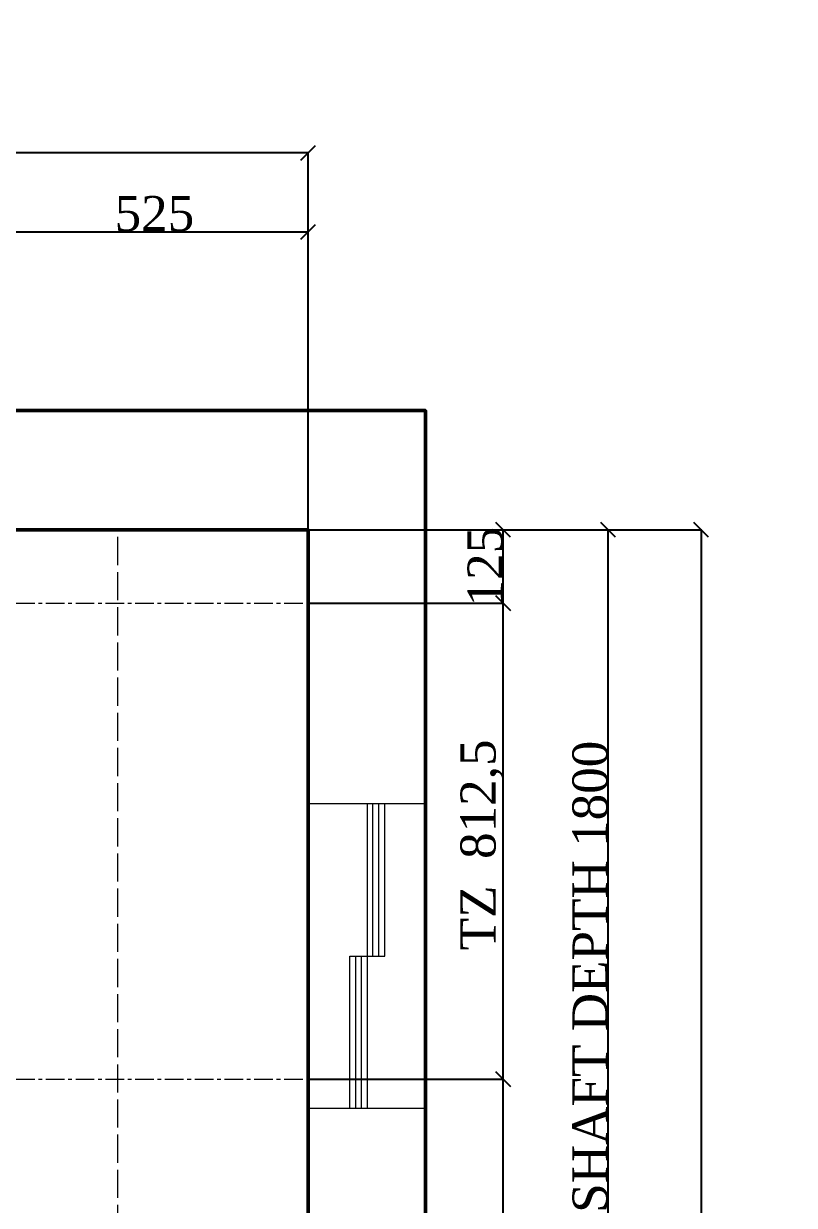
# Model space of a CAD drawing. Header units: millimetres. Extents: x -665 to 1025117, y -27997 to 4210.
# Drawn here: x 19386 to 20702, y -1857 to 160 of the extents above; entities that cross this region are included whole.
import ezdxf

# ---------------------------------------------------------------- set-up
doc = ezdxf.new("R2010")
doc.units = ezdxf.units.MM
doc.linetypes.add('$0$ACAD_ISO02W100', pattern=[15, 12, -3])
doc.linetypes.add('$0$CENTER', pattern=[50.8, 31.75, -6.35, 6.35, -6.35])
for name, color, linetype, lineweight in [('$0$Car', 3, 'Continuous', 18), ('$0$CL', 2, '$0$CENTER', 0), ('$0$DL', 8, '$0$ACAD_ISO02W100', 0), ('$0$Wall', 1, 'Continuous', 50)]:
    doc.layers.add(name, color=color, linetype=linetype, lineweight=lineweight)
doc.styles.add('$0$nassar2', font='cent.shx', dxfattribs={"height": 60})
doc.dimstyles.new('$0$Nassar2', dxfattribs={"dimtxt": 35, "dimasz": 25, "dimexe": 1.25, "dimexo": 0.625, "dimtad": 1, "dimtxsty": '$0$nassar2', "dimblk": '$0$_Oblique', "dimcen": 2.5, "dimadec": 0, "dimazin": 0, "dimtfac": 1, "dimtmove": 0, "dimatfit": 3, "dimldrblk": '$0$_Oblique', "dimfxl": 1, "dimarcsym": 0})

# ---------------------------------------------------------------- blocks, each defined once
blk = doc.blocks.new('$0$_Oblique')
at = {"color": 0, "linetype": 'ByBlock', "lineweight": -2}
blk.add_line((-0.5, -0.5), (0.5, 0.5), dxfattribs=at)
blk = doc.blocks.new('*D39')
at = {"color": 0, "lineweight": -2, "transparency": 16777216}
for p, q in [((19872.5, -1641.9), (20205.9, -1641.9)), ((20204.7, -2504.4), (20204.7, -1641.9)), ((19872.5, -2504.4), (20205.9, -2504.4))]:
    blk.add_line(p, q, dxfattribs=at)
at = {"layer": 'Defpoints', "color": 0, "transparency": 16777216}
for p in [(19871.9, -1641.9), (20204.7, -1641.9), (19871.9, -2504.4)]:
    blk.add_point(p, dxfattribs=at)
at = {"color": 0, "lineweight": -2, "transparency": 16777216, "xscale": 25, "yscale": 25, "zscale": 25}
for p, rotation in [((20204.7, -1641.9), 90), ((20204.7, -2504.4), 270)]:
    blk.add_blockref('$0$_Oblique', p, dxfattribs=dict(at, rotation=rotation))
at = {"color": 0, "transparency": 16777216, "insert": (20168.7, -2166.9), "char_height": 60, "attachment_point": 5, "rotation": 90, "style": '$0$nassar2'}
blk.add_mtext('862,5', dxfattribs=at)
blk = doc.blocks.new('*D40')
at = {"color": 0, "lineweight": -2, "transparency": 16777216}
for p, q in [((19872.5, -829.4), (20205.9, -829.4)), ((20204.7, -1641.9), (20204.7, -829.4)), ((19872.5, -1641.9), (20205.9, -1641.9))]:
    blk.add_line(p, q, dxfattribs=at)
at = {"layer": 'Defpoints', "color": 0, "transparency": 16777216}
for p in [(19871.9, -829.4), (20204.7, -829.4), (19871.9, -1641.9)]:
    blk.add_point(p, dxfattribs=at)
at = {"color": 0, "lineweight": -2, "transparency": 16777216, "xscale": 25, "yscale": 25, "zscale": 25}
for p, rotation in [((20204.7, -829.4), 90), ((20204.7, -1641.9), 270)]:
    blk.add_blockref('$0$_Oblique', p, dxfattribs=dict(at, rotation=rotation))
at = {"color": 0, "transparency": 16777216, "insert": (20168.7, -1241.9), "char_height": 60, "attachment_point": 5, "rotation": 90, "style": '$0$nassar2'}
blk.add_mtext('TZ  812,5', dxfattribs=at)
blk = doc.blocks.new('*D41')
at = {"color": 0, "lineweight": -2, "transparency": 16777216}
for p, q in [((19872.5, -704.4), (20205.9, -704.4)), ((20204.7, -829.4), (20204.7, -704.4)), ((19872.5, -829.4), (20205.9, -829.4))]:
    blk.add_line(p, q, dxfattribs=at)
at = {"layer": 'Defpoints', "color": 0, "transparency": 16777216}
for p in [(19871.9, -704.4), (20204.7, -704.4), (19871.9, -829.4)]:
    blk.add_point(p, dxfattribs=at)
at = {"color": 0, "lineweight": -2, "transparency": 16777216, "xscale": 25, "yscale": 25, "zscale": 25}
for p, rotation in [((20204.7, -704.4), 90), ((20204.7, -829.4), 270)]:
    blk.add_blockref('$0$_Oblique', p, dxfattribs=dict(at, rotation=rotation))
at = {"color": 0, "transparency": 16777216, "insert": (20174.1, -766.9), "char_height": 60, "attachment_point": 5, "rotation": 90, "style": '$0$nassar2'}
blk.add_mtext('125', dxfattribs=at)
blk = doc.blocks.new('*D43')
at = {"color": 0, "lineweight": -2, "transparency": 16777216}
for p, q in [((20295.4, -704.4), (20385, -704.4)), ((20383.8, -2504.4), (20383.8, -704.4)), ((20295.4, -2504.4), (20385, -2504.4))]:
    blk.add_line(p, q, dxfattribs=at)
at = {"layer": 'Defpoints', "color": 0, "transparency": 16777216}
for p in [(20294.8, -704.4), (20383.8, -704.4), (20294.8, -2504.4)]:
    blk.add_point(p, dxfattribs=at)
at = {"color": 0, "lineweight": -2, "transparency": 16777216, "xscale": 25, "yscale": 25, "zscale": 25}
for p, rotation in [((20383.8, -704.4), 90), ((20383.8, -2504.4), 270)]:
    blk.add_blockref('$0$_Oblique', p, dxfattribs=dict(at, rotation=rotation))
at = {"color": 0, "transparency": 16777216, "insert": (20353.2, -1466.9), "char_height": 60, "attachment_point": 5, "rotation": 90, "style": '$0$nassar2'}
blk.add_mtext('SHAFT DEPTH 1800', dxfattribs=at)
blk = doc.blocks.new('*D44')
at = {"color": 0, "lineweight": -2, "transparency": 16777216}
for p, q in [((19872.5, -704.4), (20543.7, -704.4)), ((20542.5, -704.4), (20542.5, -3404.4)), ((19872.5, -3404.4), (20543.7, -3404.4))]:
    blk.add_line(p, q, dxfattribs=at)
at = {"layer": 'Defpoints', "color": 0, "transparency": 16777216}
for p in [(19871.9, -704.4), (19871.9, -3404.4), (20542.5, -3404.4)]:
    blk.add_point(p, dxfattribs=at)
at = {"color": 0, "lineweight": -2, "transparency": 16777216, "xscale": 25, "yscale": 25, "zscale": 25}
for p, rotation in [((20542.5, -704.4), 90), ((20542.5, -3404.4), 270)]:
    blk.add_blockref('$0$_Oblique', p, dxfattribs=dict(at, rotation=rotation))
at = {"color": 0, "transparency": 16777216, "insert": (20511.9, -2366.5), "char_height": 60, "attachment_point": 5, "rotation": 90, "style": '$0$nassar2'}
blk.add_mtext('M/C ROOM DEPTH 2700', dxfattribs=at)
blk = doc.blocks.new('*D45')
at = {"color": 0, "lineweight": -2, "transparency": 16777216}
for p, q in [((17201.9, -703.8), (17201.9, -59.4)), ((19871.9, -703.8), (19871.9, -59.4)), ((19871.9, -60.6), (17201.9, -60.6))]:
    blk.add_line(p, q, dxfattribs=at)
at = {"layer": 'Defpoints', "color": 0, "transparency": 16777216}
for p in [(17201.9, -60.6), (17201.9, -704.4), (19871.9, -704.4)]:
    blk.add_point(p, dxfattribs=at)
at = {"color": 0, "lineweight": -2, "transparency": 16777216, "xscale": 25, "yscale": 25, "zscale": 25, "rotation": 180}
blk.add_blockref('$0$_Oblique', (17201.9, -60.6), dxfattribs=at)
at = {"color": 0, "lineweight": -2, "transparency": 16777216, "xscale": 25, "yscale": 25, "zscale": 25}
blk.add_blockref('$0$_Oblique', (19871.9, -60.6), dxfattribs=at)
at = {"color": 0, "transparency": 16777216, "insert": (18536.9, -30), "char_height": 60, "attachment_point": 5, "style": '$0$nassar2'}
blk.add_mtext('M/C ROOM WIDTH  2670', dxfattribs=at)
blk = doc.blocks.new('*D47')
at = {"color": 0, "lineweight": -2, "transparency": 16777216}
for p, q in [((19346.9, -703.8), (19346.9, -194.3)), ((19346.9, -195.6), (19871.9, -195.6)), ((19871.9, -270.5), (19871.9, -194.3))]:
    blk.add_line(p, q, dxfattribs=at)
at = {"layer": 'Defpoints', "color": 0, "transparency": 16777216}
for p in [(19871.9, -195.6), (19871.9, -271.1), (19346.9, -704.4)]:
    blk.add_point(p, dxfattribs=at)
at = {"color": 0, "lineweight": -2, "transparency": 16777216, "xscale": 25, "yscale": 25, "zscale": 25, "rotation": 180}
blk.add_blockref('$0$_Oblique', (19346.9, -195.6), dxfattribs=at)
at = {"color": 0, "lineweight": -2, "transparency": 16777216, "xscale": 25, "yscale": 25, "zscale": 25}
blk.add_blockref('$0$_Oblique', (19871.9, -195.6), dxfattribs=at)
at = {"color": 0, "transparency": 16777216, "insert": (19609.4, -164.9), "char_height": 60, "attachment_point": 5, "style": '$0$nassar2'}
blk.add_mtext('525', dxfattribs=at)

msp = doc.modelspace()

# ---------------------------------------------------------------- linework, layer by layer
at = {"layer": '$0$Car'}
for p, q in [((20071.91, -1171.631), (19871.91, -1171.631)), ((20071.91, -1691.878), (19871.91, -1691.878))]:
    msp.add_line(p, q, dxfattribs=at)
at = {"layer": '$0$CL'}
for p, q in [((16427.044, -829.378), (19871.91, -829.378)), ((16427.044, -1641.878), (19871.91, -1641.878))]:
    msp.add_line(p, q, dxfattribs=at)
at = {"layer": '$0$DL', "ltscale": 4}
msp.add_line((19546.91, -2504.378), (19546.91, -704.378), dxfattribs=at)
at = {"layer": '$0$Wall'}
for points in [[(19871.91, -3604.378), (20071.91, -3604.378), (20071.91, -500.676), (17001.91, -500.676), (17001.91, -3604.378), (18036.91, -3604.378)], [(18936.93, -3404.378), (19871.91, -3404.378), (19871.91, -704.378), (17201.91, -704.378), (17201.91, -3404.378), (18036.91, -3404.378)]]:
    msp.add_lwpolyline(points, dxfattribs=at)
msp.add_line((20071.91, -1193.428), (20071.91, -1171.631))
at = {"color": 7, "linetype": 'Continuous', "lineweight": 20}
for points in [[(19972.892, -1691.878), (19972.892, -1171.631)], [(19982.38, -1431.754), (19982.38, -1171.631)], [(19992.38, -1431.754), (19992.38, -1171.631)], [(20002.38, -1431.754), (20002.38, -1171.631)], [(19942.878, -1691.878), (19942.878, -1431.754)], [(19952.878, -1691.878), (19952.878, -1431.754), (19952.878, -1431.754)], [(19962.878, -1691.878), (19962.878, -1431.754)]]:
    msp.add_lwpolyline(points, dxfattribs=at)
msp.add_lwpolyline([(20071.91, -1171.631), (20071.91, -1691.878)])
at = {"color": 7, "linetype": 'Continuous', "lineweight": 20, "true_color": 0x000007}
msp.add_lwpolyline([(19942.878, -1431.754), (20002.38, -1431.754), (20002.38, -1431.754)], dxfattribs=at)

# ---------------------------------------------------------------- dimensions: what is measured, and where the dimension line sits
dim = msp.add_linear_dim(base=(17201.91, -60.625), p1=(19871.91, -704.378), p2=(17201.91, -704.378), text='M/C ROOM WIDTH  <>', dimstyle='$0$Nassar2')
dim.commit()
dim.dimension.update_dxf_attribs({"geometry": '*D45', "text_midpoint": (18536.91, -60.625), "dimtype": 160})
dim = msp.add_linear_dim(base=(19871.91, -195.56), p1=(19346.91, -704.378), p2=(19871.91, -271.11), dimstyle='$0$Nassar2')
dim.commit()
dim.dimension.update_dxf_attribs({"geometry": '*D47', "text_midpoint": (19609.41, -195.56), "dimtype": 160})
for base, p1, p2, picture, middle in [((20204.676, -704.378), (19871.91, -829.378), (19871.907, -704.378), '*D41', (20204.676, -766.878)), ((20204.676, -1641.878), (19871.91, -2504.378), (19871.91, -1641.878), '*D39', (20204.676, -2166.878))]:
    dim = msp.add_linear_dim(base=base, p1=p1, p2=p2, angle=90, dimstyle='$0$Nassar2')
    dim.commit()
    dim.dimension.update_dxf_attribs({"geometry": picture, "text_midpoint": middle, "dimtype": 160})
for base, p1, p2, text, picture, middle in [((20542.481, -3404.378), (19871.907, -704.378), (19871.91, -3404.378), 'M/C ROOM DEPTH <>', '*D44', (20542.481, -2366.477)), ((20383.798, -704.378), (20294.821, -2504.378), (20294.821, -704.378), 'SHAFT DEPTH <>', '*D43', (20383.798, -1466.878)), ((20204.676, -829.378), (19871.91, -1641.878), (19871.91, -829.378), 'TZ  <>', '*D40', (20204.676, -1241.878))]:
    dim = msp.add_linear_dim(base=base, p1=p1, p2=p2, angle=90, text=text, dimstyle='$0$Nassar2')
    dim.commit()
    dim.dimension.update_dxf_attribs({"geometry": picture, "text_midpoint": middle, "dimtype": 160})

doc.saveas('drawing.dxf')
